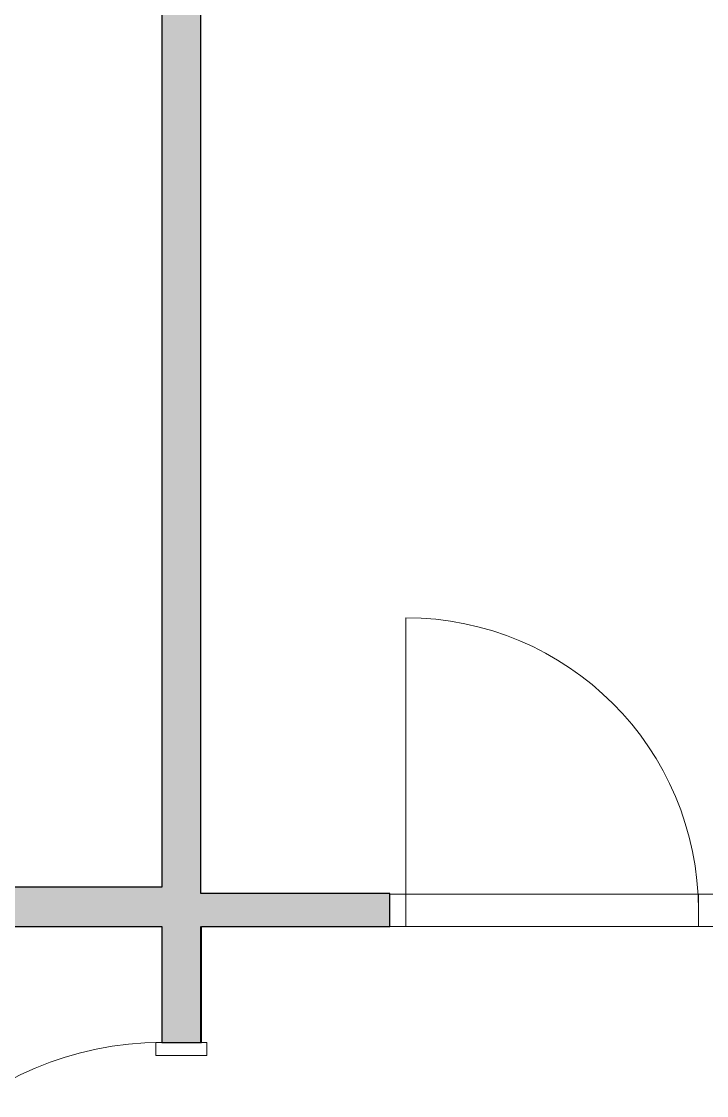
# Model space of a CAD drawing. Header units: millimetres. Extents: x 155927 to 326028, y -36033 to 97293.
# Drawn here: x 182875 to 185006, y 27881 to 31223 of the extents above; entities that cross this region are included whole.
import ezdxf

# ---------------------------------------------------------------- set-up
doc = ezdxf.new("R2010")
doc.units = ezdxf.units.MM
doc.header["$MEASUREMENT"] = 0
for name, color, linetype, lineweight in [('A-DOOR', 4, 'CONTINUOUS', 9), ('A-DOOR-FRAM', 4, 'CONTINUOUS', 18), ('A-GLAZ-CWMG', 7, 'CONTINUOUS', 9), ('A-WALL-PATT', 7, 'CONTINUOUS', 9), ('I-WALL', 7, 'CONTINUOUS', 9)]:
    doc.layers.add(name, color=color, linetype=linetype, lineweight=lineweight)

msp = doc.modelspace()

# ---------------------------------------------------------------- hatches: boundary and pattern name
at = {"layer": 'A-WALL-PATT'}
h = msp.add_hatch(color=256, dxfattribs=at)
h.paths.add_polyline_path([(183432.8, 28407.6), (183432.8, 33185.6), (183310.8, 33185.6), (183310.8, 28407.6)], flags=0)
h.paths.add_polyline_path([(183310.8, 34095.6), (183432.8, 34095.6), (183432.8, 34245.6), (183310.8, 34245.6)], flags=0)
msp.add_hatch(color=256, dxfattribs=at).paths.add_polyline_path([(182250.8, 28407.6), (183310.8, 28407.6), (183310.8, 28529.6), (182250.8, 28529.6)], flags=0)
h = msp.add_hatch(color=256, dxfattribs=at)
h.paths.add_polyline_path([(189273.8, 28407.6), (189273.8, 28509.6), (187620.8, 28509.6), (187620.8, 28407.6), (189022.3, 28407.6)], flags=0)
h.paths.add_polyline_path([(183432.8, 28407.6), (184020.8, 28407.6), (184020.8, 28509.6), (183432.8, 28509.6), (183432.8, 28458.6)], flags=0)
h = msp.add_hatch(color=256, dxfattribs=at)
h.paths.add_polyline_path([(183310.8, 26907.6), (183432.8, 26907.6), (183432.8, 27036.4), (183310.8, 27036.4)], flags=0)
h.paths.add_polyline_path([(183432.8, 28046.4), (183432.8, 28407.6), (183310.8, 28407.6), (183310.8, 28046.4)], flags=0)

# ---------------------------------------------------------------- linework, layer by layer
at = {"layer": 'A-DOOR', "lineweight": 20}
msp.add_line((184070.8, 28457.6), (184070.8, 29367.6), dxfattribs=at)
at = {"layer": 'A-DOOR'}
for centre, radius, start, end in [((184070.8, 28457.6), 910, 0, 90), ((183310.8, 27036.4), 1010, 90, 180)]:
    msp.add_arc(centre, radius, start, end, dxfattribs=at)
at = {"layer": 'A-DOOR-FRAM', "lineweight": 20}
for p, q in [((183292.8, 28046.4), (183310.8, 28046.4)), ((183292.8, 28006.4), (183292.8, 28046.4)), ((183432.8, 28046.4), (183450.8, 28046.4)), ((183450.8, 28046.4), (183450.8, 28006.4)), ((183450.8, 28006.4), (183292.8, 28006.4))]:
    msp.add_line(p, q, dxfattribs=at)
at = {"layer": 'A-GLAZ-CWMG', "lineweight": 20, "extrusion": (0, 0, -1)}
for p, q in [((184070.8, 28507.6), (184020.8, 28507.6)), ((184020.8, 28507.6), (184020.8, 28407.6)), ((184070.8, 28407.6), (184070.8, 28507.6)), ((185030.8, 28507.6), (184980.8, 28507.6)), ((184980.8, 28507.6), (184980.8, 28407.6)), ((184020.8, 28407.6), (184070.8, 28407.6)), ((184980.8, 28407.6), (185030.8, 28407.6))]:
    msp.add_line(p, q, dxfattribs=at)
at = {"layer": 'A-GLAZ-CWMG'}
for p, q in [((184070.8, 28507.6), (184980.8, 28507.6)), ((184070.8, 28407.6), (184980.8, 28407.6))]:
    msp.add_line(p, q, dxfattribs=at)
at = {"layer": 'I-WALL', "lineweight": 30}
for p, q in [((183310.8, 33185.6), (183310.8, 28529.6)), ((183432.8, 28509.6), (183432.8, 33185.6)), ((183310.8, 28529.6), (182250.8, 28529.6)), ((184020.8, 28509.6), (183432.8, 28509.6)), ((184020.8, 28407.6), (184020.8, 28509.6)), ((182250.8, 28407.6), (183310.8, 28407.6)), ((183310.8, 28407.6), (183310.8, 28046.4)), ((183432.8, 28046.4), (183432.8, 28407.6)), ((183432.8, 28407.6), (183432.8, 28046.4)), ((183434.8, 28407.6), (184020.8, 28407.6)), ((183434.8, 28046.4), (183434.8, 28407.6)), ((183310.8, 28046.4), (183432.8, 28046.4)), ((183432.8, 28046.4), (183434.8, 28046.4))]:
    msp.add_line(p, q, dxfattribs=at)

doc.saveas('drawing.dxf')
